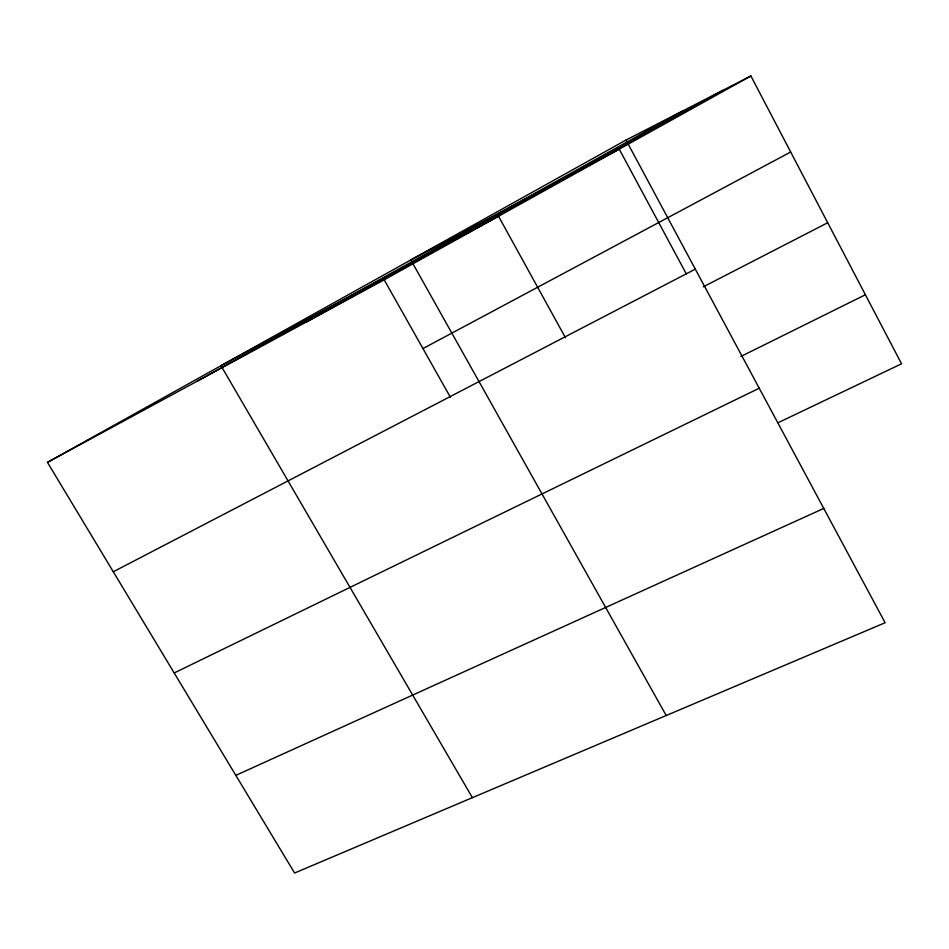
<?xml version="1.0" encoding="UTF-8"?>
<svg xmlns="http://www.w3.org/2000/svg" width="949" height="949" viewBox="0 0 949 949"><rect width="100%" height="100%" fill="white"/><g stroke="black" fill="none" stroke-linecap="round" stroke-linejoin="round"><path stroke-width="1.42" d="M626.02 140.049L885.12 622.734L294.605 873.021L47.45 462.365L626.02 140.049L750.884 75.979L901.55 363.799L778.05 422.732M197.001 381.284L683.197 110.713M305.756 322.34L723.019 90.274M47.45 462.365L384.191 279.813L750.884 75.979M422.957 348.568L790.671 151.994M113.287 571.761L695.309 269.136M703.304 286.812L827.706 222.73M740.813 356.492L865.405 294.748M174.201 672.96L759.236 388.224M235.838 775.369L823.768 508.427M472.388 797.67L220.987 365.685L498.522 216.265L565.509 337.82M384.191 279.813L450.395 397.251M666.222 715.522L410.822 259.931L619.234 149.159L686.435 274.107"/></g></svg>
